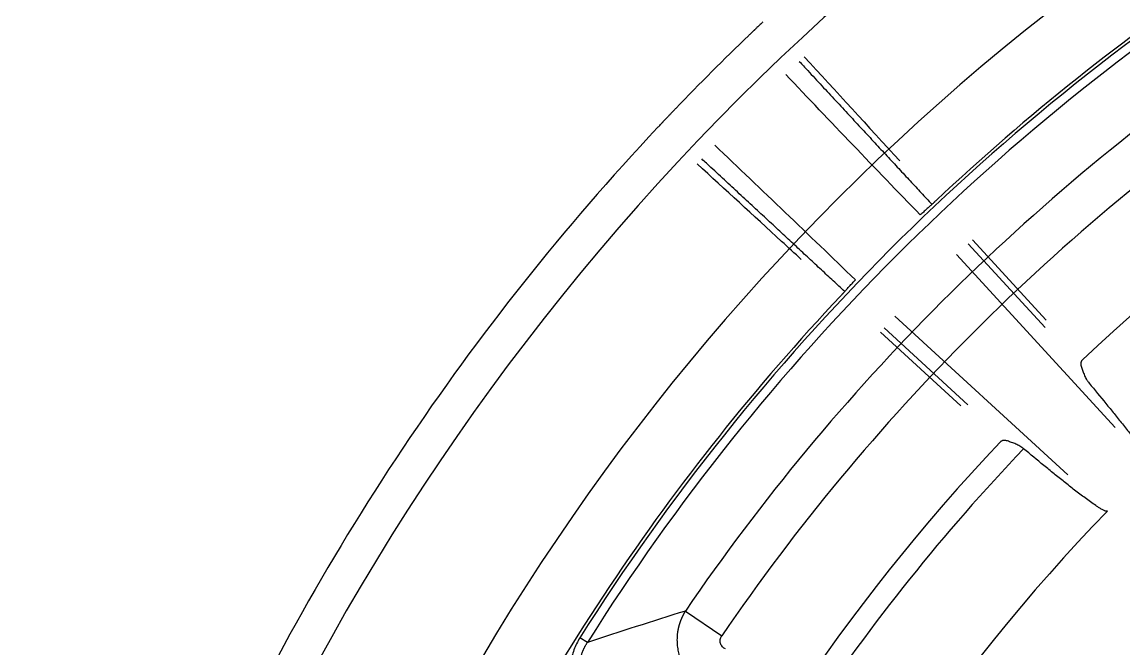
# Model space of a CAD drawing. Header units: millimetres. Extents: x 18 to 755, y 19 to 576.
# Drawn here: x 25.8 to 87.5, y 317.5 to 352.6 of the extents above; entities that cross this region are included whole.
import ezdxf

# ---------------------------------------------------------------- set-up
doc = ezdxf.new("R2010")
doc.units = ezdxf.units.MM
doc.layers.add('1', color=7, linetype='Continuous', true_color=0xffffff)

msp = doc.modelspace()

# ---------------------------------------------------------------- linework, layer by layer
at = {"layer": '1', "color": 7, "lineweight": -3}
for p, q in [((76.961, 342.617), (76.961, 342.617)), ((78.753, 340.192), (83.052, 335.508)), ((78.989, 340.407), (83.11, 335.916)), ((86.974, 329.926), (78.101, 339.594)), ((71.631, 337.288), (71.631, 337.288)), ((74.655, 336.148), (84.323, 327.275)), ((78.333, 331.138), (73.842, 335.259)), ((78.74, 331.197), (74.056, 335.495)), ((62.939, 319.658), (64.973, 318.27)), ((57.457, 317.898), (57.04, 318.16))]:
    msp.add_line(p, q, dxfattribs=at)
for radius, start, end in [(136.863, 90, 270), (129, 90, 270), (125.094, 114.22625, 133.27375), (124.92, 122.23044, 147.76956), (124.427, 122.23044, 147.76956), (113, 114.14807, 133.35193), (139, 133.81097, 136.18903), (120.809, 124.32386, 145.67613), (118.347, 124.32386, 145.67613), (95.586, 90, 270), (139, 136.79924, 155.70076), (94.686, 90, 270), (94.086, 90, 270), (125.094, 136.72625, 155.77375), (80.914, 52.3649, 218.78955), (80.314, 90, 218.78955), (79.414, 90, 218.78955), (113, 136.64807, 155.85193), (111.791, 136.32797, 156.17203), (106, 135.94369, 156.55631)]:
    msp.add_arc((162.711, 251.538), radius, start, end, dxfattribs=at)
for points, knots in [([(67.272, 352.594), (67.252, 352.575), (67.208, 352.534), (67.156, 352.485), (67.114, 352.445), (67.1, 352.431), (67.07, 352.403), (67.054, 352.388), (67.007, 352.343), (66.941, 352.281), (66.87, 352.213), (66.824, 352.169), (66.814, 352.16), (66.795, 352.142), (66.767, 352.115), (66.739, 352.088), (66.681, 352.033), (66.643, 351.996), (66.584, 351.939), (66.564, 351.921), (66.524, 351.882), (66.504, 351.863), (66.484, 351.844)], [0, 0, 0, 0, 0.125, 0.25, 0.25, 0.3125, 0.3125, 0.375, 0.375, 0.5, 0.625, 0.625, 0.65625, 0.65625, 0.6875, 0.75, 0.75, 0.875, 0.875, 0.9375, 0.9375, 1, 1, 1, 1]), ([(69.31, 350.392), (69.467, 350.223), (69.889, 349.767), (70.567, 349.035), (71.338, 348.203), (72.087, 347.395), (72.814, 346.611), (73.519, 345.852), (74.203, 345.115), (74.864, 344.403), (75.504, 343.715), (76.121, 343.051), (76.526, 342.616), (76.725, 342.403)], [0, 0, 0, 0, 0.063697, 0.170721, 0.274768, 0.375839, 0.473933, 0.569052, 0.661194, 0.75036, 0.83655, 0.919763, 1, 1, 1, 1]), ([(62.405, 347.765), (62.366, 347.725), (62.328, 347.685), (62.253, 347.606), (62.216, 347.568), (62.161, 347.51), (62.143, 347.491), (62.106, 347.453), (62.089, 347.434), (62.036, 347.379), (61.968, 347.308), (61.906, 347.242), (61.868, 347.202), (61.861, 347.194), (61.846, 347.179), (61.824, 347.156), (61.804, 347.134), (61.764, 347.092), (61.739, 347.066), (61.705, 347.03), (61.694, 347.019), (61.674, 346.997), (61.664, 346.986), (61.654, 346.976)], [0, 0, 0, 0, 0.125, 0.125, 0.25, 0.25, 0.3125, 0.3125, 0.375, 0.375, 0.5, 0.625, 0.625, 0.65625, 0.65625, 0.6875, 0.75, 0.75, 0.875, 0.875, 0.9375, 0.9375, 1, 1, 1, 1]), ([(61.385, 346.691), (61.399, 346.706), (61.413, 346.72), (61.44, 346.749), (61.453, 346.763), (61.493, 346.805), (61.517, 346.831), (61.553, 346.869), (61.564, 346.881), (61.585, 346.903), (61.606, 346.925), (61.623, 346.944), (61.64, 346.961), (61.647, 346.969), (61.654, 346.976)], [0, 0, 0, 0, 0.125, 0.125, 0.25, 0.25, 0.5, 0.5, 0.625, 0.625, 0.75, 0.875, 0.875, 1, 1, 1, 1]), ([(69.421, 339.316), (69.053, 339.654), (68.685, 339.992), (66.743, 341.774), (65.17, 343.218), (63.596, 344.662)], [0, 0, 0, 0, 0.189502, 0.189502, 1, 1, 1, 1]), ([(71.846, 337.524), (71.633, 337.722), (71.199, 338.126), (70.536, 338.742), (69.849, 339.381), (69.137, 340.042), (68.402, 340.725), (67.642, 341.43), (66.858, 342.157), (66.05, 342.906), (65.218, 343.678), (64.484, 344.357), (64.027, 344.78), (63.856, 344.939)], [0, 0, 0, 0, 0.080058, 0.163122, 0.249192, 0.338269, 0.430351, 0.52544, 0.623534, 0.724635, 0.828742, 0.935855, 1, 1, 1, 1]), ([(76.725, 342.403), (76.732, 342.41), (76.74, 342.417), (76.757, 342.432), (76.766, 342.44), (76.794, 342.465), (76.813, 342.482), (76.843, 342.51), (76.853, 342.519), (76.874, 342.538), (76.885, 342.548), (76.917, 342.577), (76.939, 342.597), (76.961, 342.617)], [0, 0, 0, 0, 0.125, 0.125, 0.25, 0.25, 0.5, 0.5, 0.625, 0.625, 0.75, 0.75, 1, 1, 1, 1]), ([(76.725, 342.403), (76.682, 342.364), (76.635, 342.321), (76.535, 342.228), (76.481, 342.179), (76.37, 342.077), (76.312, 342.024), (76.193, 341.915), (76.133, 341.859), (76.072, 341.804)], [0, 0, 0, 0, 0.25, 0.25, 0.5, 0.5, 0.75, 0.75, 1, 1, 1, 1]), ([(71.846, 337.524), (71.883, 337.566), (71.926, 337.612), (72.018, 337.713), (72.068, 337.767), (72.171, 337.88), (72.226, 337.939), (72.335, 338.058), (72.39, 338.117), (72.444, 338.176)], [0, 0, 0, 0, 0.25, 0.25, 0.5, 0.5, 0.75, 0.75, 1, 1, 1, 1]), ([(71.846, 337.524), (71.839, 337.516), (71.832, 337.508), (71.816, 337.491), (71.808, 337.482), (71.784, 337.455), (71.766, 337.436), (71.739, 337.405), (71.73, 337.395), (71.711, 337.374), (71.701, 337.364), (71.671, 337.331), (71.652, 337.31), (71.631, 337.288)], [0, 0, 0, 0, 0.125, 0.125, 0.25, 0.25, 0.5, 0.5, 0.625, 0.625, 0.75, 0.75, 1, 1, 1, 1]), ([(85.139, 333.706), (85.125, 333.692), (85.113, 333.678), (85.096, 333.654), (85.091, 333.646), (85.082, 333.63), (85.074, 333.613), (85.068, 333.595), (85.062, 333.578), (85.06, 333.569), (85.053, 333.542), (85.051, 333.524), (85.048, 333.489), (85.048, 333.471), (85.05, 333.435), (85.052, 333.418), (85.06, 333.366), (85.069, 333.331), (85.08, 333.298)], [0, 0, 0, 0, 0.125, 0.125, 0.1875, 0.1875, 0.25, 0.3125, 0.3125, 0.375, 0.375, 0.5, 0.5, 0.625, 0.625, 0.75, 0.75, 1, 1, 1, 1]), ([(85.08, 333.298), (85.106, 333.222), (85.133, 333.145), (85.19, 332.991), (85.22, 332.914), (85.287, 332.761), (85.324, 332.685), (85.378, 332.592), (85.389, 332.574), (85.412, 332.537), (85.424, 332.519), (85.462, 332.465), (85.488, 332.43), (85.516, 332.397)], [0, 0, 0, 0, 0.25, 0.25, 0.5, 0.5, 0.75, 0.75, 0.8125, 0.8125, 0.875, 0.875, 1, 1, 1, 1]), ([(85.516, 332.397), (85.829, 332.021), (86.141, 331.643), (86.605, 331.075), (86.76, 330.886), (87.067, 330.505), (87.22, 330.314), (87.524, 329.931), (87.675, 329.738), (87.975, 329.351), (88.123, 329.157), (88.341, 328.862), (88.413, 328.763), (88.556, 328.564), (88.626, 328.464), (88.728, 328.311), (88.762, 328.26), (88.827, 328.157), (88.859, 328.105), (88.905, 328.025), (88.92, 327.998), (88.948, 327.944), (88.962, 327.917), (88.981, 327.875), (88.987, 327.861), (88.998, 327.832), (89.003, 327.818), (89.009, 327.796), (89.01, 327.788), (89.013, 327.773), (89.014, 327.766), (89.015, 327.754), (89.015, 327.75), (89.014, 327.743), (89.014, 327.739), (89.012, 327.732), (89.011, 327.728), (89.007, 327.721), (89.005, 327.718), (89.002, 327.715)], [0, 0, 0, 0, 0.25, 0.25, 0.375, 0.375, 0.5, 0.5, 0.625, 0.625, 0.75, 0.75, 0.8125, 0.8125, 0.875, 0.875, 0.90625, 0.90625, 0.9375, 0.9375, 0.953125, 0.953125, 0.96875, 0.96875, 0.976562, 0.976562, 0.984375, 0.984375, 0.988281, 0.988281, 0.992187, 0.992187, 0.994141, 0.994141, 0.996094, 0.996094, 0.998047, 0.998047, 1, 1, 1, 1]), ([(80.951, 329.168), (80.917, 329.179), (80.883, 329.188), (80.831, 329.197), (80.814, 329.199), (80.779, 329.201), (80.761, 329.2), (80.725, 329.198), (80.707, 329.195), (80.68, 329.189), (80.671, 329.187), (80.653, 329.181), (80.645, 329.178), (80.619, 329.167), (80.602, 329.158), (80.579, 329.142), (80.571, 329.136), (80.556, 329.123), (80.549, 329.117), (80.543, 329.11)], [0, 0, 0, 0, 0.25, 0.25, 0.375, 0.375, 0.5, 0.5, 0.625, 0.625, 0.6875, 0.6875, 0.75, 0.75, 0.875, 0.875, 0.9375, 0.9375, 1, 1, 1, 1]), ([(81.852, 328.733), (81.785, 328.789), (81.714, 328.837), (81.567, 328.922), (81.491, 328.959), (81.376, 329.01), (81.337, 329.026), (81.259, 329.058), (81.22, 329.072), (81.104, 329.115), (81.027, 329.142), (80.951, 329.168)], [0, 0, 0, 0, 0.25, 0.25, 0.5, 0.5, 0.625, 0.625, 0.75, 0.75, 1, 1, 1, 1]), ([(86.533, 325.246), (86.531, 325.243), (86.527, 325.241), (86.52, 325.238), (86.517, 325.236), (86.509, 325.235), (86.505, 325.234), (86.498, 325.234), (86.494, 325.234), (86.482, 325.234), (86.474, 325.235), (86.459, 325.238), (86.452, 325.24), (86.43, 325.246), (86.415, 325.251), (86.387, 325.262), (86.372, 325.268), (86.33, 325.287), (86.303, 325.301), (86.249, 325.329), (86.222, 325.344), (86.143, 325.39), (86.091, 325.422), (85.987, 325.488), (85.936, 325.521), (85.784, 325.624), (85.683, 325.694), (85.485, 325.836), (85.386, 325.908), (85.091, 326.126), (84.897, 326.274), (84.51, 326.574), (84.317, 326.725), (83.934, 327.029), (83.743, 327.182), (83.363, 327.489), (83.173, 327.643), (82.605, 328.108), (82.228, 328.42), (81.852, 328.733)], [0, 0, 0, 0, 0.001953, 0.001953, 0.003906, 0.003906, 0.005859, 0.005859, 0.007812, 0.007812, 0.011719, 0.011719, 0.015625, 0.015625, 0.023437, 0.023437, 0.03125, 0.03125, 0.046875, 0.046875, 0.0625, 0.0625, 0.09375, 0.09375, 0.125, 0.125, 0.1875, 0.1875, 0.25, 0.25, 0.375, 0.375, 0.5, 0.5, 0.625, 0.625, 0.75, 0.75, 1, 1, 1, 1]), ([(62.939, 319.658), (62.935, 319.65), (62.925, 319.635), (62.911, 319.613), (62.897, 319.59), (62.883, 319.567), (62.87, 319.544), (62.857, 319.521), (62.844, 319.498), (62.831, 319.475), (62.819, 319.451), (62.807, 319.428), (62.795, 319.405), (62.783, 319.381), (62.771, 319.358), (62.76, 319.335), (62.749, 319.311), (62.738, 319.288), (62.728, 319.264), (62.718, 319.241), (62.708, 319.217), (62.698, 319.194), (62.688, 319.171), (62.679, 319.147), (62.67, 319.124), (62.661, 319.1), (62.652, 319.077), (62.644, 319.054), (62.636, 319.03), (62.628, 319.007), (62.62, 318.984), (62.613, 318.961), (62.605, 318.937), (62.598, 318.914), (62.591, 318.891), (62.585, 318.868), (62.578, 318.846), (62.572, 318.823), (62.566, 318.8), (62.56, 318.778), (62.555, 318.755), (62.55, 318.733), (62.544, 318.71), (62.54, 318.688), (62.535, 318.666), (62.53, 318.644), (62.526, 318.622), (62.522, 318.6), (62.518, 318.578), (62.514, 318.557), (62.51, 318.535), (62.507, 318.514), (62.504, 318.493), (62.5, 318.472), (62.483, 318.349), (62.465, 318.123), (62.474, 317.794), (62.517, 317.472), (62.593, 317.16), (62.701, 316.857), (62.841, 316.565), (63.013, 316.286), (63.157, 316.101), (63.249, 315.997), (63.278, 315.964), (63.308, 315.932), (63.34, 315.899), (63.372, 315.867), (63.405, 315.835), (63.439, 315.802), (63.474, 315.77), (63.509, 315.738), (63.546, 315.707), (63.584, 315.675), (63.622, 315.644), (63.662, 315.613), (63.702, 315.583), (63.743, 315.553), (63.785, 315.524), (63.828, 315.495), (63.872, 315.466), (63.916, 315.438), (63.962, 315.411), (64.008, 315.384), (64.055, 315.359), (64.102, 315.333), (64.15, 315.309), (64.199, 315.285), (64.232, 315.27), (64.249, 315.263)], [0, 0, 0, 0, 0.005214, 0.010417, 0.015608, 0.020787, 0.025954, 0.031108, 0.036248, 0.041374, 0.046486, 0.051583, 0.056664, 0.06173, 0.066779, 0.071811, 0.076826, 0.081824, 0.086803, 0.091764, 0.096705, 0.101628, 0.10653, 0.111412, 0.116273, 0.121113, 0.125932, 0.130728, 0.135502, 0.140253, 0.144981, 0.149686, 0.154366, 0.159022, 0.163653, 0.168259, 0.17284, 0.177394, 0.181923, 0.186425, 0.1909, 0.195347, 0.199767, 0.204159, 0.208523, 0.212858, 0.217165, 0.221442, 0.225689, 0.229907, 0.234095, 0.238252, 0.242379, 0.246475, 0.250539, 0.313975, 0.377045, 0.439327, 0.500425, 0.561427, 0.623616, 0.6866, 0.749954, 0.758257, 0.766687, 0.775244, 0.783923, 0.792724, 0.801643, 0.810677, 0.819824, 0.829081, 0.838444, 0.847912, 0.857479, 0.867144, 0.876903, 0.886752, 0.896688, 0.906707, 0.916806, 0.92698, 0.937227, 0.947541, 0.957921, 0.96836, 0.978856, 0.989404, 1, 1, 1, 1]), ([(57.04, 318.16), (56.905, 317.947), (56.795, 317.722), (56.623, 317.254), (56.562, 317.006), (56.495, 316.511), (56.488, 316.262), (56.531, 315.76), (56.58, 315.513), (56.731, 315.037), (56.834, 314.805), (57.088, 314.372), (57.237, 314.172), (57.579, 313.804), (57.771, 313.639), (58.181, 313.355), (58.403, 313.234), (58.637, 313.138)], [0, 0, 0, 0, 0.125, 0.125, 0.25, 0.25, 0.375, 0.375, 0.5, 0.5, 0.625, 0.625, 0.75, 0.75, 0.875, 0.875, 1, 1, 1, 1]), ([(65.191, 317.537), (65.123, 317.565), (65.062, 317.608), (64.963, 317.715), (64.926, 317.781), (64.884, 317.92), (64.879, 317.995), (64.903, 318.14), (64.931, 318.209), (64.973, 318.27)], [0, 0, 0, 0, 0.25, 0.25, 0.5, 0.5, 0.75, 0.75, 1, 1, 1, 1]), ([(58.825, 313.593), (58.816, 313.596), (58.798, 313.604), (58.771, 313.615), (58.745, 313.627), (58.719, 313.638), (58.693, 313.65), (58.667, 313.662), (58.642, 313.674), (58.617, 313.687), (58.592, 313.699), (58.567, 313.712), (58.543, 313.724), (58.519, 313.737), (58.496, 313.75), (58.472, 313.763), (58.449, 313.776), (58.426, 313.79), (58.404, 313.803), (58.382, 313.816), (58.36, 313.83), (58.339, 313.843), (58.317, 313.857), (58.297, 313.871), (58.276, 313.884), (58.216, 313.925), (58.12, 313.994), (57.993, 314.097), (57.875, 314.204), (57.723, 314.357), (57.549, 314.564), (57.369, 314.836), (57.223, 315.122), (57.11, 315.419), (57.031, 315.726), (56.986, 316.044), (56.976, 316.37), (56.999, 316.639), (57.034, 316.851), (57.069, 317.008), (57.114, 317.165), (57.154, 317.284), (57.185, 317.364), (57.202, 317.407), (57.22, 317.45), (57.239, 317.494), (57.259, 317.538), (57.28, 317.582), (57.302, 317.627), (57.325, 317.672), (57.349, 317.717), (57.375, 317.762), (57.401, 317.807), (57.428, 317.853), (57.447, 317.883), (57.457, 317.898)], [0, 0, 0, 0, 0.005659, 0.011286, 0.016878, 0.022437, 0.02796, 0.033448, 0.038899, 0.044313, 0.049689, 0.055026, 0.060325, 0.065584, 0.070802, 0.075979, 0.081115, 0.086208, 0.091258, 0.096265, 0.101228, 0.106146, 0.111019, 0.115846, 0.120626, 0.12536, 0.157659, 0.189335, 0.220311, 0.250518, 0.314126, 0.377185, 0.439354, 0.500319, 0.561196, 0.623295, 0.686301, 0.749876, 0.780092, 0.811087, 0.842791, 0.875128, 0.88387, 0.892769, 0.901823, 0.911026, 0.920377, 0.929871, 0.939504, 0.949273, 0.959173, 0.9692, 0.979349, 0.989618, 1, 1, 1, 1])]:
    msp.add_open_spline(points, degree=3, knots=knots, dxfattribs=at)
for points in [[(69.586, 350.653), (71.368, 348.711), (73.15, 346.769), (74.932, 344.827)], [(76.072, 341.804), (73.55, 344.412), (71.044, 347.034), (68.547, 349.666)], [(64.583, 345.702), (67.214, 343.205), (69.837, 340.698), (72.444, 338.176)], [(62.939, 319.658), (61.087, 319.082), (59.26, 318.495), (57.457, 317.898)]]:
    msp.add_open_spline(points, degree=3, dxfattribs=at)

doc.saveas('drawing.dxf')
